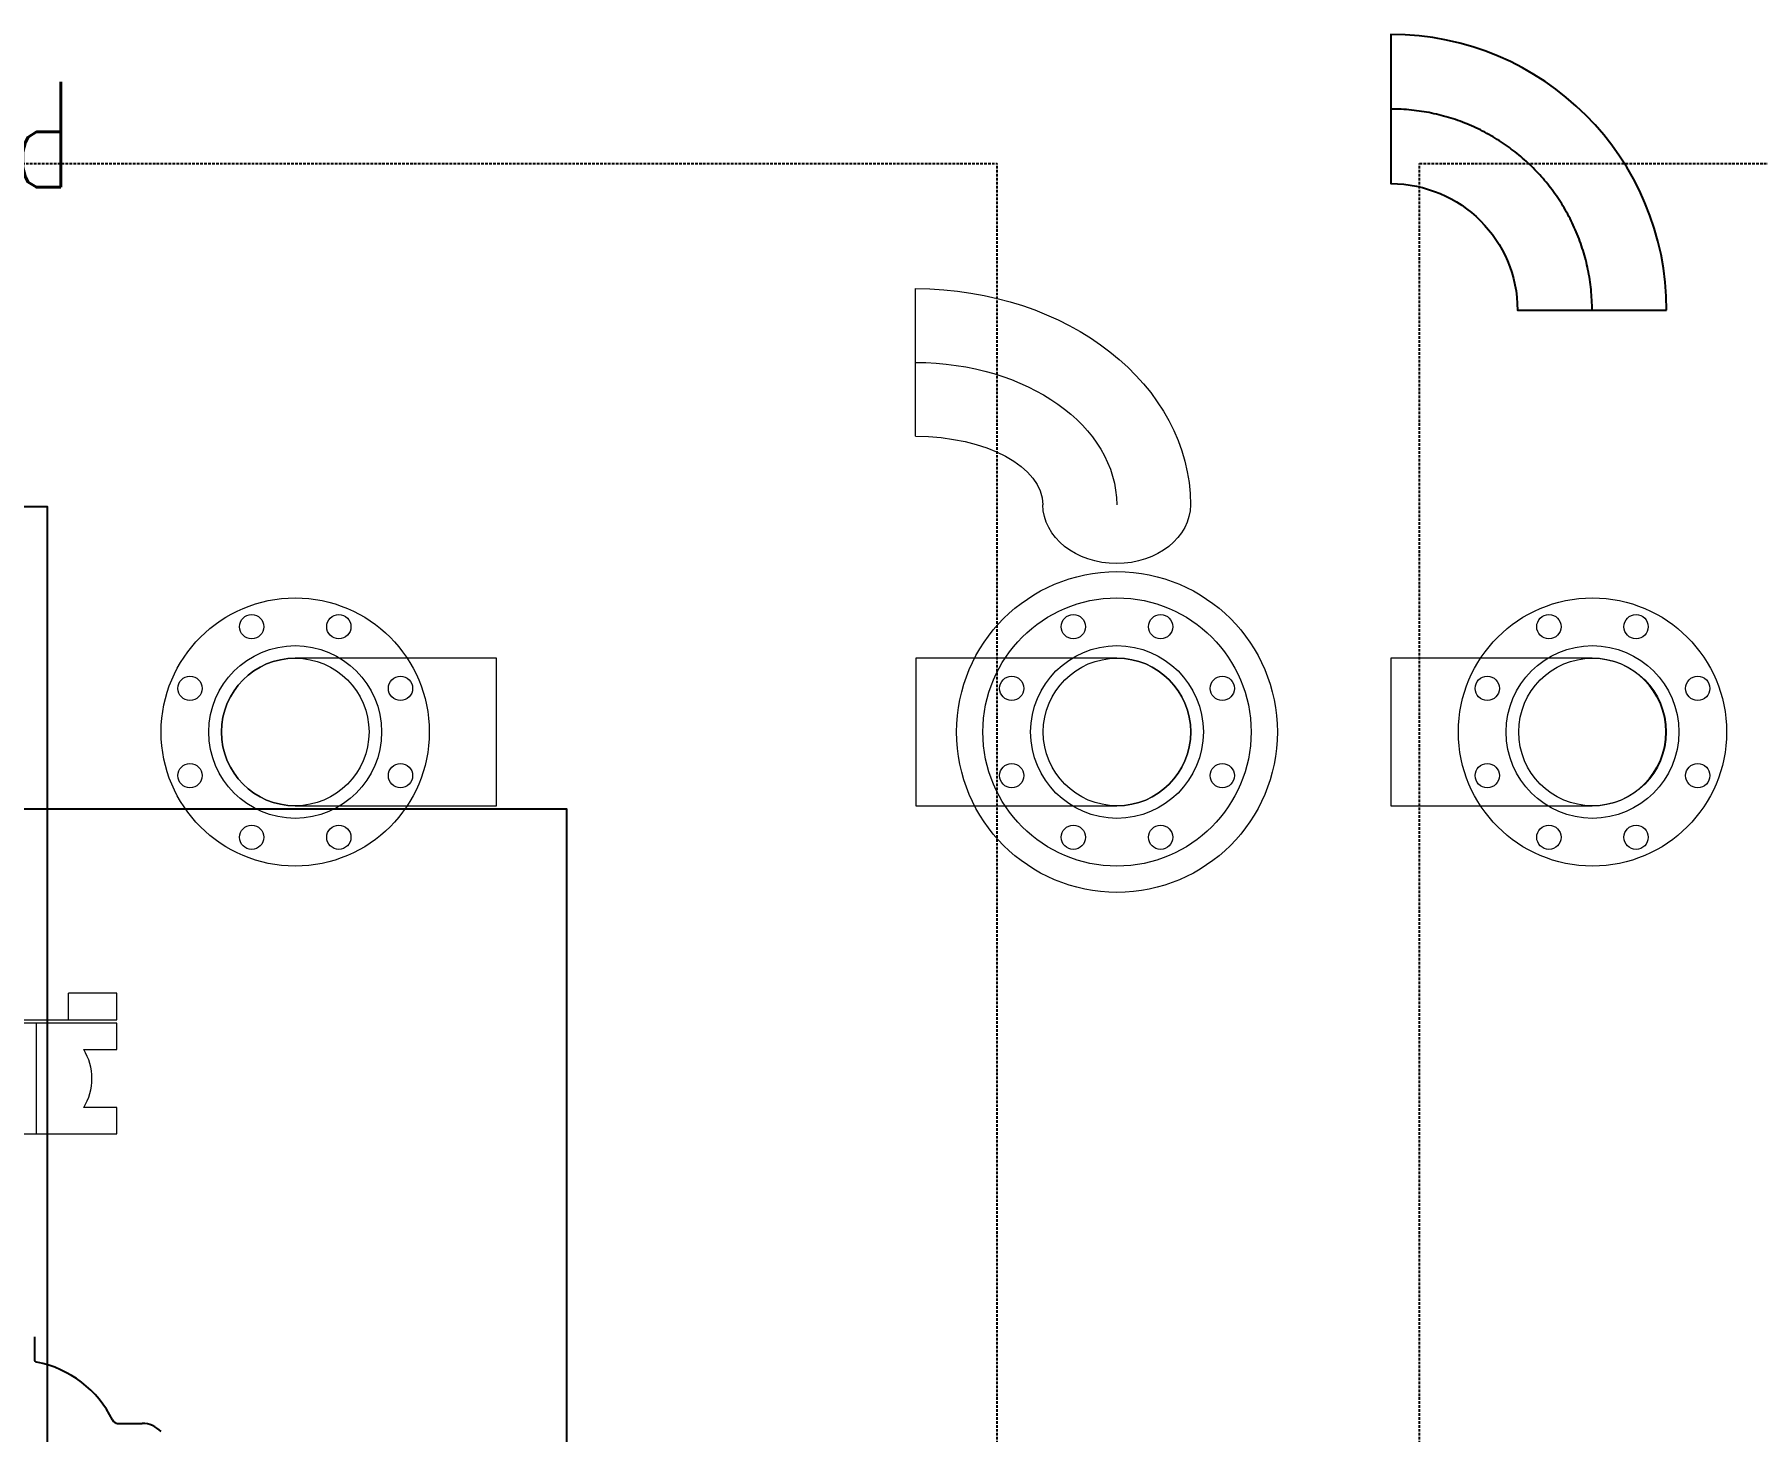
# Model space of a CAD drawing. Extents: x 0 to 160756, y 0 to 229247.
# Drawn here: x 66523 to 68155, y 97999 to 99322 of the extents above; entities that cross this region are included whole.
import ezdxf
from ezdxf.xclip import XClip

# ---------------------------------------------------------------- set-up
doc = ezdxf.new("R2010")
doc.units = 0
doc.header["$LTSCALE"] = 10
doc.header["$XCLIPFRAME"] = 2
for name, pattern in [('H12設備棟3F$0$HIDDEN', [0.375, 0.25, -0.125]), ('XCM7P30CDA$0$22P2-SM-07-C10-001-CDA$0$F22P2-CDA-07-C10-00$0$CENTER', [50.8, 31.75, -6.35, 6.35, -6.35]), ('XCM7P30CDA$0$CENTER', [50.8, 31.75, -6.35, 6.35, -6.35]), ('XCM7P30CDA-200K$0$22P2-SM-07-C10-001-CDA$0$F22P2-CDA-07-C10-00$0$CENTER', [50.8, 31.75, -6.35, 6.35, -6.35]), ('XCM7P30CDA-200K$0$CENTER', [50.8, 31.75, -6.35, 6.35, -6.35])]:
    doc.linetypes.add(name, pattern=pattern)
for name, color, linetype in [('H12設備棟3F$0$ARC-BEAM', 252, 'H12設備棟3F$0$HIDDEN'), ('H12設備棟3F$0$\uf4c9\ue50a', 252, 'Continuous'), ('XCM7P30CDA$0$M-PIPE-CHWS12', 252, 'Continuous'), ('XCM7P30CDA-200K$0$M-PIPE-CHWS12', 130, 'Continuous'), ('XCM7Q30CDA-200K$0$UER-FUTUER', 9, 'Continuous')]:
    doc.layers.add(name, color=color, linetype=linetype)
for name, color, linetype, lineweight in [('XCM7P30CDA$0$M-PIPE-32_4C CONDENSER WATER SUPPLY-1', 252, 'Continuous', 5), ('XCM7P30CDA$0$M-PIPE-38_4C CONDENSER WATER RETURN-1', 252, 'Continuous', 5), ('XCM7Q30CDA-200K$0$xCUP-L40-M03-HVAC-EQ$0$xCUP-L40-M03-HVAC-EQ$0$XCUP-L40-HVAC-EQ$0$XCUP-L40-HVAC-機房EQ$0$U-CDA-EQ', 3, 'Continuous', 25)]:
    doc.layers.add(name, color=color, linetype=linetype, lineweight=lineweight)
doc.layers.add('XCM7P30CDA-200K$0$M-PIPE-32_4C CONDENSER WATER SUPPLY-1', color=4, linetype='Continuous', lineweight=5, true_color=0x00ffff)
doc.layers.add('XCM7P30CDA-200K$0$M-PIPE-38_4C CONDENSER WATER RETURN-1', color=3, linetype='Continuous', lineweight=5, true_color=0x00ff00)
doc.styles.add('XCM7Q30CDA-200K$0$TXT', font='txt.shx', dxfattribs={"width": 0.6, "bigfont": 'chineset.shx'})

# ---------------------------------------------------------------- blocks, each defined once
blk = doc.blocks.new('H12設備棟3F')
at = {"layer": 'H12設備棟3F$0$ARC-BEAM'}
for p, q in [((63410.2, 99200.3), (67435.2, 99200.3)), ((67435.2, 95250.3), (67435.2, 99200.3)), ((67835.2, 95250.3), (67835.2, 99200.3)), ((67835.2, 99200.3), (71935.2, 99200.3))]:
    blk.add_line(p, q, dxfattribs=at)
at = {"layer": 'H12設備棟3F$0$\uf4c9\ue50a'}
blk.add_lwpolyline([(66535.2, 96375.3), (62635.2, 96375.3), (62635.2, 98875.3), (66535.2, 98875.3)], close=True, dxfattribs=at)
blk = doc.blocks.new('XCM7P30CDA-200K$0$22P2-SM-07-C10-001-CDA$0$F22P2-CDA-07-C10-00$0$LRElbowDown-13.98')
for p, q in [((19.05, 6.99), (0, 6.99)), ((19.05, -6.99), (19.05, 6.99)), ((0, -6.99), (19.05, -6.99))]:
    blk.add_line(p, q)
blk.add_arc((0, 0), 6.99, 90, 270)
blk = doc.blocks.new('XCM7P30CDA-200K$0$22P2-SM-07-C10-001-CDA$0$F22P2-CDA-07-C10-00$0$Flange-13.98x150LB')
for centre, radius in [((0, 0), 12.7), ((-4.13, 9.97), 1.15), ((4.13, 9.97), 1.15), ((0, 0), 8.18), ((0, 0), 6.99), ((-9.97, 4.13), 1.15), ((9.97, 4.13), 1.15), ((-9.97, -4.13), 1.15), ((9.97, -4.13), 1.15), ((-4.13, -9.97), 1.15), ((4.13, -9.97), 1.15)]:
    blk.add_circle(centre, radius)
blk = doc.blocks.new('XCM7P30CDA-200K$0$22P2-SM-07-C10-001-CDA$0$F22P2-CDA-07-C10-00$0$FlangeSide-6.05x150LB')
for p, q in [((-2.5, 7.6), (-2.5, 3.025)), ((0, 7.6), (-2.5, 7.6)), ((0, -7.6), (0, 7.6)), ((0, 3.025), (-2.5, 3.025)), ((0, -3.025), (-2.5, -3.025)), ((-2.5, -3.025), (-2.5, -7.6)), ((-2.5, -7.6), (0, -7.6))]:
    blk.add_line(p, q)
blk = doc.blocks.new('XCM7P30CDA-200K$0$22P2-SM-07-C10-001-CDA$0$F22P2-CDA-07-C10-00$0$FlexibleRubberJoint-50A_F150lb')
at = {"color": 0, "linetype": 'ByBlock'}
for p, q in [((7.6, 10.5), (-7.6, 10.5)), ((-7.6, 10.5), (-7.6, 8)), ((7.6, 8), (7.6, 10.5)), ((-7.6, 8), (-4.47, 8)), ((4.47, 8), (7.6, 8)), ((-4.47, 2.5), (-7.6, 2.5)), ((-7.6, 2.5), (-7.6, 0)), ((7.6, 2.5), (4.47, 2.5)), ((7.6, 0), (7.6, 2.5)), ((-7.6, 0), (7.6, 0))]:
    blk.add_line(p, q, dxfattribs=at)
at = {"color": 8, "linetype": 'XCM7P30CDA-200K$0$22P2-SM-07-C10-001-CDA$0$F22P2-CDA-07-C10-00$0$CENTER'}
blk.add_line((0, 10.5), (0, 0), dxfattribs=at)
at = {"color": 0, "linetype": 'ByBlock'}
for start, end in [(148.4119, 211.5881), (328.4119, 31.5881)]:
    blk.add_arc((0, 5.25), 5.25, start, end, dxfattribs=at)
blk = doc.blocks.new('XCM7P30CDA-200K$0$22P2-SM-07-C10-001-CDA$0$F22P2-CDA-07-C10-00$0$MWF_LEB_90_125-45D')
at = {"color": 0, "linetype": 'ByBlock'}
blk.add_line((190.5, -69.9), (190.5, 69.9), dxfattribs=at)
for centre, major_axis, ratio, start_param in [((190.5, -134.7), (-260.4, 0), 0.785729, 4.712389), ((190.5, -134.7), (-120.6, 0), 0.537345, 4.712389), ((0, -134.7), (69.9, 0), 0.798228, 3.141593)]:
    blk.add_ellipse(centre, major_axis=major_axis, ratio=ratio, start_param=start_param, end_param=6.283185, dxfattribs=at)
at = {"color": 8, "linetype": 'ByBlock'}
blk.add_ellipse((190.5, -134.7), major_axis=(-190.5, 0), ratio=0.707107, start_param=4.712389, end_param=6.283185, dxfattribs=at)
blk = doc.blocks.new('XCM7P30CDA-200K$0$Es-125')
blk.add_lwpolyline([(7.06501, 0, 0.414213562), (-19.05, 26.11501), (-19.05, 11.98499, -0.414213562), (-7.06501, 0)], format="xyb", close=True)
at = {"color": 1, "linetype": 'XCM7P30CDA-200K$0$CENTER'}
blk.add_arc((-19.05, 0), 19.05, 0, 90, dxfattribs=at)
blk = doc.blocks.new('XCM7P30CDA-200K')
at = {"layer": 'XCM7P30CDA-200K$0$M-PIPE-38_4C CONDENSER WATER RETURN-1'}
blk.add_circle((67548.6, 98661.7), 151.9, dxfattribs=at)
at = {"layer": 'XCM7P30CDA-200K$0$M-PIPE-32_4C CONDENSER WATER SUPPLY-1', "xscale": 10, "yscale": 10, "zscale": 10}
for name, p, rotation in [('XCM7P30CDA-200K$0$22P2-SM-07-C10-001-CDA$0$F22P2-CDA-07-C10-00$0$Flange-13.98x150LB', (67999, 98661.7), 180), ('XCM7P30CDA-200K$0$22P2-SM-07-C10-001-CDA$0$F22P2-CDA-07-C10-00$0$LRElbowDown-13.98', (67998.6, 98661.7), 180), ('XCM7P30CDA-200K$0$22P2-SM-07-C10-001-CDA$0$F22P2-CDA-07-C10-00$0$FlangeSide-6.05x150LB', (66525.1, 98389.2), 270), ('XCM7P30CDA-200K$0$22P2-SM-07-C10-001-CDA$0$F22P2-CDA-07-C10-00$0$FlexibleRubberJoint-50A_F150lb', (66525.1, 98386), 180)]:
    blk.add_blockref(name, p, dxfattribs=dict(at, rotation=rotation))
at = {"layer": 'XCM7P30CDA-200K$0$M-PIPE-38_4C CONDENSER WATER RETURN-1', "xscale": -1}
blk.add_blockref('XCM7P30CDA-200K$0$22P2-SM-07-C10-001-CDA$0$F22P2-CDA-07-C10-00$0$MWF_LEB_90_125-45D', (67548.3, 99011.7), dxfattribs=at)
at = {"layer": 'XCM7P30CDA-200K$0$M-PIPE-38_4C CONDENSER WATER RETURN-1', "xscale": 10, "yscale": 10, "zscale": 10, "rotation": 180}
for name, p in [('XCM7P30CDA-200K$0$22P2-SM-07-C10-001-CDA$0$F22P2-CDA-07-C10-00$0$Flange-13.98x150LB', (66770.2, 98661.7)), ('XCM7P30CDA-200K$0$22P2-SM-07-C10-001-CDA$0$F22P2-CDA-07-C10-00$0$Flange-13.98x150LB', (67548.6, 98661.7)), ('XCM7P30CDA-200K$0$22P2-SM-07-C10-001-CDA$0$F22P2-CDA-07-C10-00$0$LRElbowDown-13.98', (67548.6, 98661.7))]:
    blk.add_blockref(name, p, dxfattribs=at)
at = {"layer": 'XCM7P30CDA-200K$0$M-PIPE-38_4C CONDENSER WATER RETURN-1', "xscale": 10, "yscale": 10, "zscale": 10}
blk.add_blockref('XCM7P30CDA-200K$0$22P2-SM-07-C10-001-CDA$0$F22P2-CDA-07-C10-00$0$LRElbowDown-13.98', (66770.2, 98661.7), dxfattribs=at)
at = {"layer": 'XCM7P30CDA-200K$0$M-PIPE-CHWS12', "xscale": 10, "yscale": 10, "zscale": 10}
blk.add_blockref('XCM7P30CDA-200K$0$Es-125', (67998.6, 99061.2), dxfattribs=at)
blk = doc.blocks.new('XCM7Q30CDA-200K$0$A$C0f61af94')
at = {"color": 2, "true_color": 0xf1eb1f, "style": 'XCM7Q30CDA-200K$0$TXT', "width": 0.6}
blk.add_text('PM space', height=100, rotation=180, dxfattribs=at).set_placement((3596.1, 100))
blk = doc.blocks.new('XCM7Q30CDA-200K$0$xCUP-L40-M03-HVAC-EQ$0$xCUP-L40-M03-HVAC-EQ$0$XCUP-L40-HVAC-EQ$0$C700')
at = {"linetype": 'Continuous'}
for p, q in [((583.9, -1408.4), (562.9, -1408.4)), ((502, -1487.7), (502, -1510.3))]:
    blk.add_line(p, q, dxfattribs=at)
for centre, radius, start, end in [((460, -1391), 102, 296.3954, 348.8654), ((562.9, -1411.4), 3, 90, 168.8261), ((508, -1487.7), 6, 116.3878, 179.9899), ((477, -1510.3), 25, 313.9455, 0), ((477, -1510.3), 25, 313.9455, 0)]:
    blk.add_arc(centre, radius, start, end, dxfattribs=at)
blk.add_open_spline([(505.3, -1482.3), (504.6, -1482.6), (503.4, -1483.6), (502.2, -1485.5), (502, -1487), (502, -1487.7)], degree=3, knots=[0, 0, 0, 0, 2.204996, 4.409829, 6.614551, 6.614551, 6.614551, 6.614551], dxfattribs=at)
blk = doc.blocks.new('XCM7Q30CDA-200K')
blk.add_line((63535.2, 98589), (67027.1, 98589))
blk.add_lwpolyline([(63535.2, 98589), (67027.1, 98589), (67027.1, 96413.8), (63535.2, 96413.8)], close=True)
at = {"layer": 'XCM7Q30CDA-200K$0$UER-FUTUER'}
blk.add_blockref('XCM7Q30CDA-200K$0$A$C0f61af94', (62962.3, 99177.6), dxfattribs=at)
at = {"layer": 'XCM7Q30CDA-200K$0$xCUP-L40-M03-HVAC-EQ$0$xCUP-L40-M03-HVAC-EQ$0$XCUP-L40-HVAC-EQ$0$XCUP-L40-HVAC-機房EQ$0$U-CDA-EQ', "rotation": 90}
blk.add_blockref('XCM7Q30CDA-200K$0$xCUP-L40-M03-HVAC-EQ$0$xCUP-L40-M03-HVAC-EQ$0$XCUP-L40-HVAC-EQ$0$C700', (65114.8, 97504.8), dxfattribs=at)
blk = doc.blocks.new('XCM7P30CDA$0$22P2-SM-07-C10-001-CDA$0$F22P2-CDA-07-C10-00$0$LRElbowDown-13.98')
for p, q in [((19.05, 6.99), (0, 6.99)), ((19.05, -6.99), (19.05, 6.99)), ((0, -6.99), (19.05, -6.99))]:
    blk.add_line(p, q)
blk.add_arc((0, 0), 6.99, 90, 270)
blk = doc.blocks.new('XCM7P30CDA$0$22P2-SM-07-C10-001-CDA$0$F22P2-CDA-07-C10-00$0$Flange-13.98x150LB')
for centre, radius in [((0, 0), 12.7), ((-4.13, 9.97), 1.15), ((4.13, 9.97), 1.15), ((0, 0), 8.18), ((0, 0), 6.99), ((-9.97, 4.13), 1.15), ((9.97, 4.13), 1.15), ((-9.97, -4.13), 1.15), ((9.97, -4.13), 1.15), ((-4.13, -9.97), 1.15), ((4.13, -9.97), 1.15)]:
    blk.add_circle(centre, radius)
blk = doc.blocks.new('XCM7P30CDA$0$22P2-SM-07-C10-001-CDA$0$F22P2-CDA-07-C10-00$0$FlangeSide-6.05x150LB')
for p, q in [((-2.5, 7.6), (-2.5, 3.025)), ((0, 7.6), (-2.5, 7.6)), ((0, -7.6), (0, 7.6)), ((0, 3.025), (-2.5, 3.025)), ((0, -3.025), (-2.5, -3.025)), ((-2.5, -3.025), (-2.5, -7.6)), ((-2.5, -7.6), (0, -7.6))]:
    blk.add_line(p, q)
blk = doc.blocks.new('XCM7P30CDA$0$22P2-SM-07-C10-001-CDA$0$F22P2-CDA-07-C10-00$0$FlexibleRubberJoint-50A_F150lb')
at = {"color": 0, "linetype": 'ByBlock'}
for p, q in [((7.6, 10.5), (-7.6, 10.5)), ((-7.6, 10.5), (-7.6, 8)), ((7.6, 8), (7.6, 10.5)), ((-7.6, 8), (-4.47, 8)), ((4.47, 8), (7.6, 8)), ((-4.47, 2.5), (-7.6, 2.5)), ((-7.6, 2.5), (-7.6, 0)), ((7.6, 2.5), (4.47, 2.5)), ((7.6, 0), (7.6, 2.5)), ((-7.6, 0), (7.6, 0))]:
    blk.add_line(p, q, dxfattribs=at)
at = {"color": 8, "linetype": 'XCM7P30CDA$0$22P2-SM-07-C10-001-CDA$0$F22P2-CDA-07-C10-00$0$CENTER'}
blk.add_line((0, 10.5), (0, 0), dxfattribs=at)
at = {"color": 0, "linetype": 'ByBlock'}
for start, end in [(148.4119, 211.5881), (328.4119, 31.5881)]:
    blk.add_arc((0, 5.25), 5.25, start, end, dxfattribs=at)
blk = doc.blocks.new('XCM7P30CDA$0$22P2-SM-07-C10-001-CDA$0$F22P2-CDA-07-C10-00$0$MWF_LEB_90_125-45D')
at = {"color": 0, "linetype": 'ByBlock'}
blk.add_line((190.5, -69.9), (190.5, 69.9), dxfattribs=at)
for centre, major_axis, ratio, start_param in [((190.5, -134.7), (-260.4, 0), 0.785729, 4.712389), ((190.5, -134.7), (-120.6, 0), 0.537345, 4.712389), ((0, -134.7), (69.9, 0), 0.798228, 3.141593)]:
    blk.add_ellipse(centre, major_axis=major_axis, ratio=ratio, start_param=start_param, end_param=6.283185, dxfattribs=at)
at = {"color": 8, "linetype": 'ByBlock'}
blk.add_ellipse((190.5, -134.7), major_axis=(-190.5, 0), ratio=0.707107, start_param=4.712389, end_param=6.283185, dxfattribs=at)
blk = doc.blocks.new('XCM7P30CDA$0$Es-125')
blk.add_lwpolyline([(7.06501, 0, 0.414213562), (-19.05, 26.11501), (-19.05, 11.98499, -0.414213562), (-7.06501, 0)], format="xyb", close=True)
at = {"color": 1, "linetype": 'XCM7P30CDA$0$CENTER'}
blk.add_arc((-19.05, 0), 19.05, 0, 90, dxfattribs=at)
blk = doc.blocks.new('XCM7P30CDA')
at = {"layer": 'XCM7P30CDA$0$M-PIPE-38_4C CONDENSER WATER RETURN-1'}
blk.add_circle((67548.6, 98661.7), 151.9, dxfattribs=at)
at = {"layer": 'XCM7P30CDA$0$M-PIPE-32_4C CONDENSER WATER SUPPLY-1', "xscale": 10, "yscale": 10, "zscale": 10}
for name, p, rotation in [('XCM7P30CDA$0$22P2-SM-07-C10-001-CDA$0$F22P2-CDA-07-C10-00$0$Flange-13.98x150LB', (67999, 98661.7), 180), ('XCM7P30CDA$0$22P2-SM-07-C10-001-CDA$0$F22P2-CDA-07-C10-00$0$LRElbowDown-13.98', (67998.6, 98661.7), 180), ('XCM7P30CDA$0$22P2-SM-07-C10-001-CDA$0$F22P2-CDA-07-C10-00$0$FlangeSide-6.05x150LB', (66525.1, 98389.2), 270), ('XCM7P30CDA$0$22P2-SM-07-C10-001-CDA$0$F22P2-CDA-07-C10-00$0$FlexibleRubberJoint-50A_F150lb', (66525.1, 98386), 180)]:
    blk.add_blockref(name, p, dxfattribs=dict(at, rotation=rotation))
at = {"layer": 'XCM7P30CDA$0$M-PIPE-38_4C CONDENSER WATER RETURN-1', "xscale": -1}
blk.add_blockref('XCM7P30CDA$0$22P2-SM-07-C10-001-CDA$0$F22P2-CDA-07-C10-00$0$MWF_LEB_90_125-45D', (67548.3, 99011.7), dxfattribs=at)
at = {"layer": 'XCM7P30CDA$0$M-PIPE-38_4C CONDENSER WATER RETURN-1', "xscale": 10, "yscale": 10, "zscale": 10, "rotation": 180}
for name, p in [('XCM7P30CDA$0$22P2-SM-07-C10-001-CDA$0$F22P2-CDA-07-C10-00$0$Flange-13.98x150LB', (66770.2, 98661.7)), ('XCM7P30CDA$0$22P2-SM-07-C10-001-CDA$0$F22P2-CDA-07-C10-00$0$Flange-13.98x150LB', (67548.6, 98661.7)), ('XCM7P30CDA$0$22P2-SM-07-C10-001-CDA$0$F22P2-CDA-07-C10-00$0$LRElbowDown-13.98', (67548.6, 98661.7))]:
    blk.add_blockref(name, p, dxfattribs=at)
at = {"layer": 'XCM7P30CDA$0$M-PIPE-38_4C CONDENSER WATER RETURN-1', "xscale": 10, "yscale": 10, "zscale": 10}
blk.add_blockref('XCM7P30CDA$0$22P2-SM-07-C10-001-CDA$0$F22P2-CDA-07-C10-00$0$LRElbowDown-13.98', (66770.2, 98661.7), dxfattribs=at)
at = {"layer": 'XCM7P30CDA$0$M-PIPE-CHWS12', "xscale": 10, "yscale": 10, "zscale": 10}
blk.add_blockref('XCM7P30CDA$0$Es-125', (67998.6, 99061.2), dxfattribs=at)

msp = doc.modelspace()

# ---------------------------------------------------------------- block references
for name in ['XCM7P30CDA', 'XCM7P30CDA-200K', 'XCM7Q30CDA-200K']:
    msp.add_blockref(name, (0, 0))
ref = msp.add_blockref('H12設備棟3F', (0, 0))
XClip(ref).set_block_clipping_path([(52480.8428845762, 60066.8604644329), (84559.6547477046, 105824.4625800119)])

doc.saveas('drawing.dxf')
